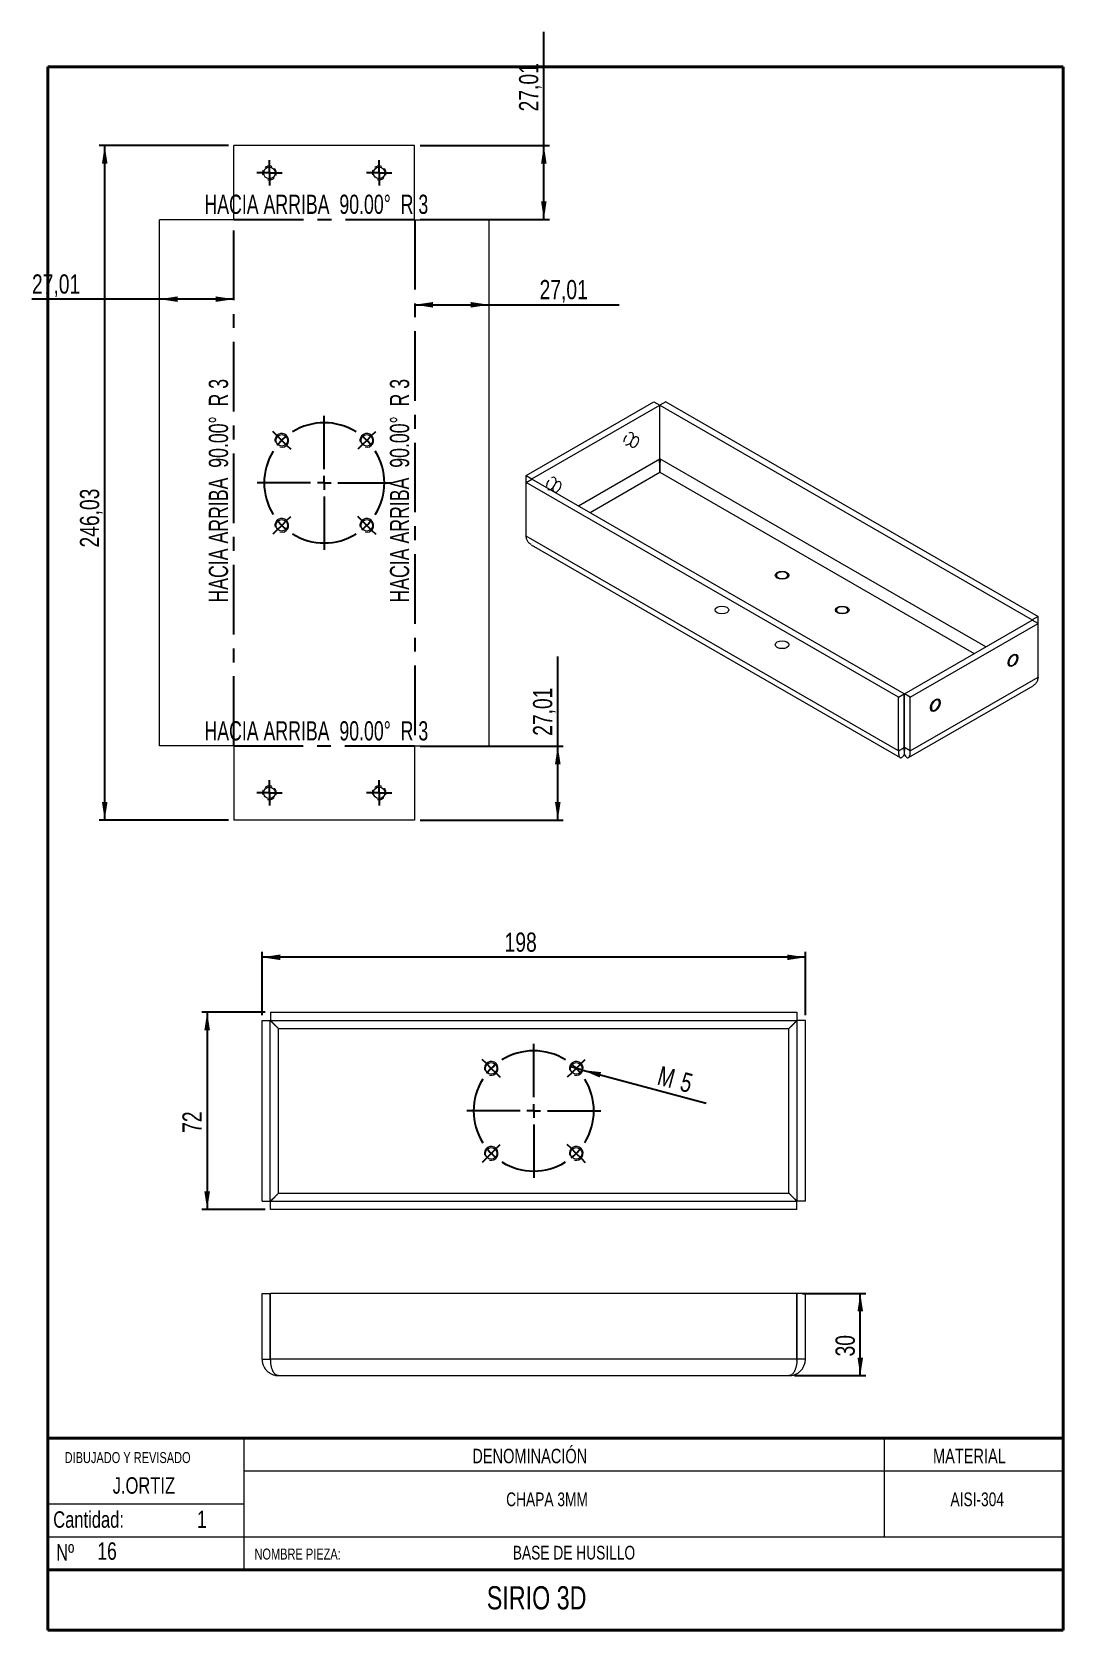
# Model space of a CAD drawing. Header units: millimetres. Extents: x 14 to 202, y 8 to 299.
import ezdxf

# ---------------------------------------------------------------- set-up
doc = ezdxf.new("R2010")
doc.units = ezdxf.units.MM
doc.linetypes.add('CENTERX2', pattern=[20.32, 12.7, -2.54, 2.54, -2.54])
doc.linetypes.add('HIDDEN', pattern=[1.905, 1.27, -0.635])
doc.layers.add('FORMAT', color=7, linetype='Continuous')
doc.styles.add('SLDTEXTSTYLE0', font='TXT', dxfattribs={"width": 0.75})
doc.styles.add('SLDTEXTSTYLE1', font='TXT', dxfattribs={"width": 0.69})
doc.dimstyles.new('SLDDIMSTYLE0', dxfattribs={"dimtxt": 3.5, "dimasz": 3.302, "dimexe": 0, "dimexo": 0.0625, "dimgap": 0.875, "dimtad": 1, "dimlfac": 2, "dimrnd": 1e-09, "dimzin": 12, "dimdsep": 46, "dimtxsty": 'SLDTEXTSTYLE0', "dimsah": 1, "dimcen": 0.09, "dimadec": 0, "dimazin": 3, "dimtfac": 1, "dimtofl": 0, "dimtmove": 0, "dimatfit": 3, "dimfxl": 0, "dimfrac": 2, "dimtolj": 1, "dimtzin": 12, "dimarcsym": 0})
doc.dimstyles.new('SLDDIMSTYLE1', dxfattribs={"dimtxt": 3.5, "dimasz": 3.302, "dimexe": 0, "dimexo": 0.0625, "dimgap": 0.875, "dimtad": 1, "dimlfac": 2, "dimrnd": 1e-09, "dimzin": 12, "dimdsep": 46, "dimtxsty": 'SLDTEXTSTYLE0', "dimblk1": 'NONE', "dimsah": 1, "dimcen": 0, "dimadec": 0, "dimazin": 3, "dimtfac": 1, "dimtmove": 0, "dimatfit": 3, "dimldrblk": 'NONE', "dimfxl": 0, "dimfrac": 2, "dimtolj": 1, "dimtzin": 12, "dimarcsym": 0})

# ---------------------------------------------------------------- blocks, each defined once
blk = doc.blocks.new('_D')
at = {"layer": 'FORMAT'}
for p, q in [((107.4, 278.67), (107.4, 299.37)), ((84.85, 278.67), (108.4, 278.67)), ((107.4, 265.17), (107.4, 278.67)), ((84.85, 265.17), (108.4, 265.17))]:
    blk.add_line(p, q, dxfattribs=at)
for points in [[(107.4, 278.67), (106.89, 275.37), (107.9, 275.37)], [(107.4, 265.17), (107.9, 268.47), (106.89, 268.47)]]:
    blk.add_solid(points, dxfattribs=at)
at = {"layer": 'FORMAT', "insert": (102.88, 284.89, -7.45), "char_height": 3.5, "attachment_point": 1, "rotation": 90, "style": 'SLDTEXTSTYLE0'}
blk.add_mtext('27,01', dxfattribs=at)
blk = doc.blocks.new('_D_1')
at = {"layer": 'FORMAT'}
for p, q in [((83.89, 249.63), (97.4, 249.63)), ((97.4, 249.63), (121.1, 249.63))]:
    blk.add_line(p, q, dxfattribs=at)
for points in [[(83.89, 249.63), (87.19, 249.12), (87.19, 250.13)], [(97.4, 249.63), (94.09, 250.13), (94.09, 249.12)]]:
    blk.add_solid(points, dxfattribs=at)
at = {"layer": 'FORMAT', "insert": (106.62, 254.14, -7.45), "char_height": 3.5, "attachment_point": 1, "style": 'SLDTEXTSTYLE0'}
blk.add_mtext('27,01', dxfattribs=at)
blk = doc.blocks.new('_D_2')
at = {"layer": 'FORMAT'}
for p, q in [((37.38, 250.65), (14.13, 250.65)), ((50.89, 250.65), (37.38, 250.65))]:
    blk.add_line(p, q, dxfattribs=at)
for points in [[(37.38, 250.65), (40.69, 250.15), (40.69, 251.16)], [(50.89, 250.65), (47.58, 251.16), (47.58, 250.15)]]:
    blk.add_solid(points, dxfattribs=at)
at = {"layer": 'FORMAT', "insert": (14.13, 255.17, -7.45), "char_height": 3.5, "attachment_point": 1, "style": 'SLDTEXTSTYLE0'}
blk.add_mtext('27,01', dxfattribs=at)
blk = doc.blocks.new('_D_3')
at = {"layer": 'FORMAT'}
for p, q in [((109.94, 169.16), (109.94, 185.53)), ((84.85, 169.16), (110.94, 169.16)), ((109.94, 155.66), (109.94, 169.16)), ((84.85, 155.66), (110.94, 155.66))]:
    blk.add_line(p, q, dxfattribs=at)
for points in [[(109.94, 169.16), (109.43, 165.86), (110.45, 165.86)], [(109.94, 155.66), (110.45, 158.96), (109.43, 158.96)]]:
    blk.add_solid(points, dxfattribs=at)
at = {"layer": 'FORMAT', "insert": (105.43, 171.04, -7.45), "char_height": 3.5, "attachment_point": 1, "rotation": 90, "style": 'SLDTEXTSTYLE0'}
blk.add_mtext('27,01', dxfattribs=at)
blk = doc.blocks.new('_D_4')
at = {"layer": 'FORMAT'}
for p, q in [((49.92, 278.67), (26.38, 278.67)), ((27.38, 155.66), (27.38, 278.67)), ((49.92, 155.66), (26.38, 155.66))]:
    blk.add_line(p, q, dxfattribs=at)
for points in [[(27.38, 278.67), (26.88, 275.37), (27.89, 275.37)], [(27.38, 155.66), (27.89, 158.96), (26.88, 158.96)]]:
    blk.add_solid(points, dxfattribs=at)
at = {"layer": 'FORMAT', "insert": (22.87, 205.37, -7.45), "char_height": 3.5, "attachment_point": 1, "rotation": 90, "style": 'SLDTEXTSTYLE0'}
blk.add_mtext('246,03', dxfattribs=at)
blk = doc.blocks.new('SW_CENTERMARKSYMBOL_0')
at = {"layer": 'FORMAT', "color": 0}
for p, q in [((-7.75, 10.25), (-7.75, 19.96)), ((-16.38, 16.38), (-17.13, 17.13)), ((-15.5, 15.5), (-16.38, 16.38)), ((-15.5, 15.5), (-14.62, 14.62)), ((-14.62, 14.62), (-13.87, 13.87)), ((-0.88, 14.62), (-1.63, 13.87)), ((0, 15.5), (-0.88, 14.62)), ((0, 15.5), (0.88, 16.38)), ((0.88, 16.38), (1.63, 17.13)), ((-7.75, 7.75), (-7.75, 9)), ((-10.25, 7.75), (-19.96, 7.75)), ((-7.75, 7.75), (-9, 7.75)), ((-7.75, 7.75), (-7.75, 6.5)), ((-7.75, 7.75), (-6.5, 7.75)), ((-5.25, 7.75), (4.46, 7.75)), ((-7.75, 5.25), (-7.75, -4.46)), ((-15.5, 0), (-16.38, -0.88)), ((-15.5, 0), (-14.62, 0.88)), ((-14.62, 0.88), (-13.87, 1.63)), ((-0.88, 0.88), (-1.63, 1.63)), ((0, 0), (-0.88, 0.88)), ((0, 0), (0.88, -0.88)), ((-16.38, -0.88), (-17.13, -1.63)), ((0.88, -0.88), (1.63, -1.63))]:
    blk.add_line(p, q, dxfattribs=at)
for start, end in [(58.0691, 121.9309), (135, 141.5346), (128.4654, 135), (45, 51.5346), (38.4654, 45), (148.0691, 211.9309), (328.0691, 31.9309), (218.4654, 225), (308.4654, 315), (315, 321.5346), (225, 231.5346), (238.0691, 301.9309)]:
    blk.add_arc((-7.75, 7.75), 10.96, start, end, dxfattribs=at)
blk = doc.blocks.new('SW_CENTERMARKSYMBOL_1')
at = {"layer": 'FORMAT', "color": 0}
for p, q in [((-1.25, 0), (-2.3, 0)), ((0, 0), (-1.25, 0)), ((0, 1.25), (0, 2.3)), ((0, 0), (0, 1.25)), ((0, 0), (0, -1.25)), ((0, 0), (1.25, 0)), ((1.25, 0), (2.3, 0)), ((0, -1.25), (0, -2.3))]:
    blk.add_line(p, q, dxfattribs=at)
blk = doc.blocks.new('SW_CENTERMARKSYMBOL_2')
at = {"layer": 'FORMAT', "color": 0}
for p, q in [((-1.25, 0), (-2.3, 0)), ((0, 0), (-1.25, 0)), ((0, 1.25), (0, 2.3)), ((0, 0), (0, 1.25)), ((0, 0), (0, -1.25)), ((0, 0), (1.25, 0)), ((1.25, 0), (2.3, 0)), ((0, -1.25), (0, -2.3))]:
    blk.add_line(p, q, dxfattribs=at)
blk = doc.blocks.new('SW_CENTERMARKSYMBOL_3')
at = {"layer": 'FORMAT', "color": 0}
for p, q in [((-1.25, 0), (-2.3, 0)), ((0, 0), (-1.25, 0)), ((0, 1.25), (0, 2.3)), ((0, 0), (0, 1.25)), ((0, 0), (0, -1.25)), ((0, 0), (1.25, 0)), ((1.25, 0), (2.3, 0)), ((0, -1.25), (0, -2.3))]:
    blk.add_line(p, q, dxfattribs=at)
blk = doc.blocks.new('SW_CENTERMARKSYMBOL_4')
at = {"layer": 'FORMAT', "color": 0}
for p, q in [((-1.25, 0), (-2.3, 0)), ((0, 0), (-1.25, 0)), ((0, 1.25), (0, 2.3)), ((0, 0), (0, 1.25)), ((0, 0), (0, -1.25)), ((0, 0), (1.25, 0)), ((1.25, 0), (2.3, 0)), ((0, -1.25), (0, -2.3))]:
    blk.add_line(p, q, dxfattribs=at)
blk = doc.blocks.new('_D_5')
at = {"layer": 'FORMAT'}
for p, q in [((154.52, 69.38), (166.06, 69.38)), ((165.06, 54.38), (165.06, 69.38)), ((153.05, 54.38), (166.06, 54.38))]:
    blk.add_line(p, q, dxfattribs=at)
for points in [[(165.06, 69.38), (164.55, 66.08), (165.57, 66.08)], [(165.06, 54.38), (165.57, 57.69), (164.55, 57.69)]]:
    blk.add_solid(points, dxfattribs=at)
at = {"layer": 'FORMAT', "insert": (160.55, 57.88, 0.05), "char_height": 3.5, "attachment_point": 1, "rotation": 90, "style": 'SLDTEXTSTYLE0'}
blk.add_mtext('30', dxfattribs=at)
blk = doc.blocks.new('_D_6')
at = {"layer": 'FORMAT'}
for p, q in [((56.05, 120.12), (56.05, 131.66)), ((155.05, 120.12), (155.05, 131.66)), ((155.05, 130.66), (56.05, 130.66))]:
    blk.add_line(p, q, dxfattribs=at)
for points in [[(56.05, 130.66), (59.36, 130.15), (59.36, 131.17)], [(155.05, 130.66), (151.75, 131.17), (151.75, 130.15)]]:
    blk.add_solid(points, dxfattribs=at)
at = {"layer": 'FORMAT', "insert": (100.25, 135.17, -7.45), "char_height": 3.5, "attachment_point": 1, "style": 'SLDTEXTSTYLE0'}
blk.add_mtext('198', dxfattribs=at)
blk = doc.blocks.new('_D_7')
at = {"layer": 'FORMAT'}
for p, q in [((56.59, 120.65), (45.05, 120.65)), ((46.05, 120.65), (46.05, 84.65)), ((56.59, 84.65), (45.05, 84.65))]:
    blk.add_line(p, q, dxfattribs=at)
for points in [[(46.05, 120.65), (45.54, 117.35), (46.56, 117.35)], [(46.05, 84.65), (46.56, 87.96), (45.54, 87.96)]]:
    blk.add_solid(points, dxfattribs=at)
at = {"layer": 'FORMAT', "insert": (41.54, 98.65, -7.45), "char_height": 3.5, "attachment_point": 1, "rotation": 90, "style": 'SLDTEXTSTYLE0'}
blk.add_mtext('72', dxfattribs=at)
blk = doc.blocks.new('_D_8')
at = {"layer": 'FORMAT'}
for q in [(112.1, 110.73), (136.99, 104.06)]:
    blk.add_line((114.51, 110.08), q, dxfattribs=at)
blk.add_solid([(114.51, 110.08), (117.57, 108.74), (117.83, 109.72)], dxfattribs=at)
at = {"layer": 'FORMAT', "char_height": 3.5, "attachment_point": 1, "rotation": 345, "style": 'SLDTEXTSTYLE0'}
for s, insert in [('M', (128.77, 110.9, -7.45)), ('5', (132.91, 109.79, -7.45))]:
    blk.add_mtext(s, dxfattribs=dict(at, insert=insert))
blk = doc.blocks.new('_NONE')
blk = doc.blocks.new('SW_CENTERMARKSYMBOL_5')
at = {"layer": 'FORMAT', "color": 0}
for p, q in [((7.75, 10.25), (7.75, 19.96)), ((-0.88, 16.38), (-1.63, 17.13)), ((0, 15.5), (-0.88, 16.38)), ((0, 15.5), (0.88, 14.62)), ((0.88, 14.62), (1.63, 13.87)), ((14.62, 14.62), (13.87, 13.87)), ((15.5, 15.5), (14.62, 14.62)), ((15.5, 15.5), (16.38, 16.38)), ((16.38, 16.38), (17.13, 17.13)), ((7.75, 7.75), (7.75, 9)), ((5.25, 7.75), (-4.46, 7.75)), ((7.75, 7.75), (6.5, 7.75)), ((7.75, 7.75), (7.75, 6.5)), ((7.75, 7.75), (9, 7.75)), ((10.25, 7.75), (19.96, 7.75)), ((7.75, 5.25), (7.75, -4.46)), ((0, 0), (-0.88, -0.88)), ((0, 0), (0.88, 0.88)), ((0.88, 0.88), (1.63, 1.63)), ((14.62, 0.88), (13.87, 1.63)), ((15.5, 0), (14.62, 0.88)), ((15.5, 0), (16.38, -0.88)), ((-0.88, -0.88), (-1.63, -1.63)), ((16.38, -0.88), (17.13, -1.63))]:
    blk.add_line(p, q, dxfattribs=at)
for start, end in [(58.0691, 121.9309), (135, 141.5346), (128.4654, 135), (45, 51.5346), (38.4654, 45), (148.0691, 211.9309), (328.0691, 31.9309), (218.4654, 225), (308.4654, 315), (315, 321.5346), (225, 231.5346), (238.0691, 301.9309)]:
    blk.add_arc((7.75, 7.75), 10.96, start, end, dxfattribs=at)

msp = doc.modelspace()

# ---------------------------------------------------------------- linework, layer by layer
at = {"color": 7, "linetype": 'Continuous', "lineweight": 40}
for p, q in [((17, 8), (17, 293)), ((17, 293), (202, 293)), ((202, 64), (202, 293)), ((202, 8), (202, 64)), ((17, 43), (202, 43)), ((17, 19), (202, 19)), ((17, 8), (202, 8))]:
    msp.add_line(p, q, dxfattribs=at)
at = {"color": 7, "linetype": 'Continuous', "lineweight": 15}
for p, q in [((83.8542, 278.6686), (50.9249, 278.6686)), ((50.9249, 265.1268), (50.9249, 278.6686)), ((83.8542, 265.1268), (83.8542, 278.6686)), ((37.3831, 169.1975), (37.3831, 265.1268)), ((50.9249, 265.1268), (37.3831, 265.1268)), ((83.8542, 265.1268), (97.3961, 265.1268)), ((97.3961, 265.1268), (97.3961, 169.1975)), ((104.1673, 218.4884), (127.4518, 231.9303)), ((105.2279, 217.8761), (128.5124, 231.318)), ((127.4518, 231.9303), (128.5124, 231.318)), ((128.5124, 221.5195), (128.5124, 231.318)), ((129.6231, 231.9303), (128.5624, 231.318)), ((128.5624, 221.5195), (128.5624, 231.318)), ((128.5624, 231.318), (196.3947, 192.1593)), ((129.6231, 231.9303), (197.4554, 192.7716)), ((113.6896, 212.9625), (128.5124, 221.5195)), ((187.933, 187.2456), (128.5624, 221.5195)), ((115.8111, 211.7377), (128.5374, 219.0845)), ((128.5374, 219.0845), (185.8115, 186.0209)), ((128.5384, 219.3861), (128.5395, 219.3514)), ((104.1673, 217.235), (104.1673, 218.4884)), ((104.1673, 218.4884), (105.2279, 217.8761)), ((104.1673, 217.235), (105.2279, 217.8473)), ((104.1673, 207.4365), (104.1673, 217.235)), ((171.9995, 178.0762), (104.1673, 217.235)), ((105.2279, 217.8473), (105.2279, 217.8761)), ((173.0602, 178.6885), (105.2279, 217.8473)), ((171.9995, 168.2778), (104.1673, 207.4365)), ((105.0886, 205.8898), (172.3271, 167.0739)), ((197.4554, 192.7716), (196.3947, 192.1593)), ((197.4554, 191.5181), (197.4554, 192.7716)), ((173.1102, 178.6885), (196.3947, 192.1304)), ((174.1708, 178.0762), (197.4554, 191.5181)), ((196.3947, 192.1304), (196.3947, 192.1593)), ((197.4554, 191.5181), (196.3947, 192.1304)), ((197.4554, 181.7196), (197.4554, 191.5181)), ((174.1708, 168.2778), (197.4554, 181.7196)), ((171.9995, 178.0762), (173.0602, 178.6885)), ((171.9995, 168.2778), (171.9995, 178.0762)), ((173.0602, 168.8901), (173.0602, 178.6885)), ((174.1708, 178.0762), (173.1102, 178.6885)), ((173.1102, 168.8901), (173.1102, 178.6885)), ((173.8448, 167.0748), (196.5384, 180.1755)), ((174.1708, 168.2778), (174.1708, 178.0762)), ((50.9249, 169.1975), (37.3831, 169.1975)), ((50.9249, 169.1975), (50.9249, 155.6556)), ((83.8542, 169.1975), (97.3961, 169.1975)), ((83.8542, 169.1975), (83.8542, 155.6556)), ((171.9995, 168.2778), (173.0602, 168.8901)), ((173.0602, 168.8899), (173.0852, 168.8754)), ((173.0852, 168.8754), (173.1102, 168.8899)), ((173.0852, 167.6506), (173.0852, 168.8754)), ((174.1708, 168.2778), (173.1102, 168.8901)), ((83.8542, 155.6556), (50.9249, 155.6556)), ((57.5891, 120.6543), (57.5891, 119.1543)), ((57.5891, 120.6543), (153.5183, 120.6543)), ((153.5183, 120.6543), (153.5183, 119.1543)), ((56.0537, 119.1189), (57.5537, 119.1189)), ((56.0537, 86.1896), (56.0537, 119.1189)), ((57.5537, 86.1896), (57.5537, 119.1189)), ((57.5891, 119.1543), (153.5183, 119.1543)), ((59.0537, 117.6543), (152.0537, 117.6543)), ((59.0537, 87.6543), (59.0537, 117.6543)), ((152.0537, 87.6543), (152.0537, 117.6543)), ((153.5537, 86.1896), (153.5537, 119.1189)), ((155.0537, 119.1189), (153.5537, 119.1189)), ((155.0537, 86.1896), (155.0537, 119.1189)), ((59.0537, 87.6543), (152.0537, 87.6543)), ((56.0537, 86.1896), (57.5537, 86.1896)), ((57.5891, 84.6543), (57.5891, 86.1543)), ((153.5183, 86.1543), (57.5891, 86.1543)), ((153.5183, 84.6543), (57.5891, 84.6543)), ((153.5183, 84.6543), (153.5183, 86.1543)), ((155.0537, 86.1896), (153.5537, 86.1896)), ((56.0537, 69.3835), (57.5537, 69.3835)), ((56.0537, 57.3835), (56.0537, 69.3835)), ((57.5537, 57.3835), (57.5537, 69.3835)), ((57.5891, 57.3835), (57.5891, 69.3835)), ((153.5183, 69.3835), (57.5891, 69.3835)), ((153.5183, 57.3835), (153.5183, 69.3835)), ((155.0537, 69.3835), (153.5537, 69.3835)), ((153.5537, 57.3835), (153.5537, 69.3835)), ((155.0537, 57.3835), (155.0537, 69.3835)), ((56.0537, 57.3835), (57.5537, 57.3835)), ((153.5183, 57.3835), (57.5891, 57.3835)), ((155.0537, 57.3835), (153.5537, 57.3835)), ((59.0537, 54.3835), (152.0537, 54.3835)), ((52.8042, 19), (52.7904, 43)), ((169.4643, 25), (169.4643, 43)), ((52.7939, 37), (202, 37)), ((17, 31), (52.7973, 31)), ((17, 25), (202, 25))]:
    msp.add_line(p, q, dxfattribs=at)
at = {"color": 7, "linetype": 'CENTERX2'}
for p, q in [((50.9249, 265.1654), (83.8542, 265.1654)), ((50.8863, 169.1975), (50.8863, 265.1268)), ((83.8928, 265.1268), (83.8928, 169.1975)), ((83.8542, 169.1589), (50.9249, 169.1589))]:
    msp.add_line(p, q, dxfattribs=at)
at = {"color": 7, "linetype": 'HIDDEN', "lineweight": 0, "flags": 128}
for points in [[(123.7645, 225.719), (123.6972, 226.0707), (123.5056, 226.2912), (123.2188, 226.347), (122.8806, 226.2294), (122.5423, 225.9564), (122.2556, 225.5696), (122.064, 225.1279), (121.9967, 224.6985), (122.064, 224.3467), (122.2556, 224.1262), (122.5423, 224.0705), (122.8806, 224.188), (123.2188, 224.461), (123.5056, 224.8478), (123.6972, 225.2895), (123.7645, 225.719)], [(109.6223, 217.5549), (109.5551, 217.9066), (109.3635, 218.1272), (109.0767, 218.1829), (108.7385, 218.0653), (108.4002, 217.7923), (108.1135, 217.4056), (107.9219, 216.9638), (107.8546, 216.5344), (107.9219, 216.1826), (108.1135, 215.9621), (108.4002, 215.9064), (108.7385, 216.024), (109.0767, 216.2969), (109.3635, 216.6837), (109.5551, 217.1255), (109.6223, 217.5549)]]:
    msp.add_lwpolyline(points, dxfattribs=at)
at = {"color": 7, "linetype": 'Continuous', "lineweight": 15, "flags": 128}
for points in [[(124.6837, 225.025), (124.6562, 225.2404), (124.5756, 225.4081), (124.448, 225.5156), (124.2828, 225.5548), (124.0923, 225.523), (123.8906, 225.4225), (123.6926, 225.2607), (123.5131, 225.0497), (123.3653, 224.805), (123.2603, 224.5449), (123.2057, 224.2885), (123.2057, 224.055), (123.2603, 223.8617), (123.3653, 223.7229), (123.5131, 223.6488), (123.6926, 223.645), (123.8906, 223.7118), (124.0923, 223.8442), (124.2828, 224.0324), (124.448, 224.2624), (124.5756, 224.5172), (124.6562, 224.7778), (124.6837, 225.025)], [(110.5416, 216.8609), (110.514, 217.0764), (110.4335, 217.244), (110.3059, 217.3515), (110.1407, 217.3908), (109.9502, 217.359), (109.7485, 217.2584), (109.5505, 217.0967), (109.371, 216.8856), (109.2232, 216.6409), (109.1181, 216.3808), (109.0636, 216.1245), (109.0636, 215.891), (109.1181, 215.6976), (109.2232, 215.5588), (109.371, 215.4847), (109.5505, 215.4809), (109.7485, 215.5477), (109.9502, 215.6801), (110.1407, 215.8683), (110.3059, 216.0983), (110.4335, 216.3531), (110.514, 216.6137), (110.5416, 216.8609)], [(150.0689, 199.8785), (150.2967, 199.7788), (150.5627, 199.7182), (150.8472, 199.7013), (151.129, 199.7294), (151.3872, 199.8003), (151.6027, 199.9088), (151.7595, 200.0468), (151.846, 200.2041), (151.8558, 200.3691), (151.7881, 200.5295), (151.648, 200.6734), (151.4458, 200.7901), (151.1965, 200.871), (150.9187, 200.9101), (150.6329, 200.9045), (150.3604, 200.8545), (150.1212, 200.764), (149.9333, 200.6396), (149.8105, 200.4905), (149.7619, 200.3278), (149.7912, 200.1636), (149.8961, 200.0101), (150.0689, 199.8785)], [(161.029, 193.5514), (161.2569, 193.4516), (161.5229, 193.3911), (161.8073, 193.3742), (162.0891, 193.4022), (162.3473, 193.4731), (162.5629, 193.5816), (162.7197, 193.7196), (162.8062, 193.877), (162.816, 194.042), (162.7483, 194.2023), (162.6081, 194.3462), (162.4059, 194.463), (162.1567, 194.5439), (161.8788, 194.583), (161.5931, 194.5773), (161.3205, 194.5274), (161.0814, 194.4368), (160.8935, 194.3124), (160.7707, 194.1633), (160.7221, 194.0007), (160.7513, 193.8365), (160.8562, 193.6829), (161.029, 193.5514)], [(193.6266, 185.2251), (193.5991, 185.4405), (193.5185, 185.6082), (193.3909, 185.7157), (193.2257, 185.7549), (193.0352, 185.7232), (192.8335, 185.6226), (192.6355, 185.4608), (192.456, 185.2498), (192.3082, 185.0051), (192.2032, 184.745), (192.1486, 184.4886), (192.1486, 184.2551), (192.2032, 184.0618), (192.3082, 183.923), (192.456, 183.8489), (192.6355, 183.8451), (192.8335, 183.9119), (193.0352, 184.0443), (193.2257, 184.2325), (193.3909, 184.4625), (193.5185, 184.7173), (193.5991, 184.9779), (193.6266, 185.2251)], [(179.4845, 177.061), (179.457, 177.2765), (179.3764, 177.4441), (179.2488, 177.5516), (179.0836, 177.5909), (178.8931, 177.5591), (178.6914, 177.4586), (178.4934, 177.2968), (178.3139, 177.0857), (178.1661, 176.841), (178.061, 176.5809), (178.0065, 176.3246), (178.0065, 176.0911), (178.061, 175.8977), (178.1661, 175.7589), (178.3139, 175.6848), (178.4934, 175.681), (178.6914, 175.7478), (178.8931, 175.8802), (179.0836, 176.0684), (179.2488, 176.2984), (179.3764, 176.5532), (179.457, 176.8138), (179.4845, 177.061)]]:
    msp.add_lwpolyline(points, dxfattribs=at)
at = {"color": 7, "linetype": 'Continuous', "lineweight": 0, "flags": 128}
for points in [[(149.9274, 199.7969), (149.6565, 200.031), (149.5613, 200.3071), (149.6565, 200.5833), (149.9274, 200.8174), (150.333, 200.9738), (150.8113, 201.0287), (151.2897, 200.9738), (151.6952, 200.8174), (151.9662, 200.5833), (152.0613, 200.3071), (151.9662, 200.031), (151.6952, 199.7969), (151.2897, 199.6405), (150.8113, 199.5855), (150.333, 199.6405), (149.9274, 199.7969)], [(140.735, 193.4697), (140.3295, 193.3133), (139.8512, 193.2584), (139.3728, 193.3133), (138.9673, 193.4697), (138.6963, 193.7038), (138.6012, 193.98), (138.6963, 194.2561), (138.9673, 194.4902), (139.3728, 194.6467), (139.8512, 194.7016), (140.3295, 194.6467), (140.735, 194.4902), (141.006, 194.2561), (141.1012, 193.98), (141.006, 193.7038), (140.735, 193.4697)], [(160.8876, 194.4902), (161.2931, 194.6467), (161.7715, 194.7016), (162.2498, 194.6467), (162.6554, 194.4902), (162.9263, 194.2561), (163.0215, 193.98), (162.9263, 193.7038), (162.6554, 193.4697), (162.2498, 193.3133), (161.7715, 193.2584), (161.2931, 193.3133), (160.8876, 193.4697), (160.6166, 193.7038), (160.5215, 193.98), (160.6166, 194.2561), (160.8876, 194.4902)], [(151.6952, 188.1631), (151.9662, 187.929), (152.0613, 187.6528), (151.9662, 187.3767), (151.6952, 187.1426), (151.2897, 186.9861), (150.8113, 186.9312), (150.333, 186.9861), (149.9274, 187.1426), (149.6565, 187.3767), (149.5613, 187.6528), (149.6565, 187.929), (149.9274, 188.1631), (150.333, 188.3195), (150.8113, 188.3744), (151.2897, 188.3195), (151.6952, 188.1631)], [(193.768, 185.3068), (193.7008, 184.8773), (193.5092, 184.4356), (193.2224, 184.0488), (192.8842, 183.7758), (192.5459, 183.6583), (192.2592, 183.714), (192.0676, 183.9345), (192.0003, 184.2863), (192.0676, 184.7157), (192.2592, 185.1574), (192.5459, 185.5442), (192.8842, 185.8172), (193.2224, 185.9348), (193.5092, 185.879), (193.7008, 185.6585), (193.768, 185.3068)], [(179.6259, 177.1427), (179.5586, 176.7133), (179.367, 176.2715), (179.0803, 175.8847), (178.742, 175.6118), (178.4038, 175.4942), (178.117, 175.5499), (177.9254, 175.7704), (177.8581, 176.1222), (177.9254, 176.5516), (178.117, 176.9934), (178.4038, 177.3801), (178.742, 177.6531), (179.0803, 177.7707), (179.367, 177.715), (179.5586, 177.4944), (179.6259, 177.1427)]]:
    msp.add_lwpolyline(points, dxfattribs=at)
at = {"color": 7, "linetype": 'Continuous', "lineweight": 15}
for centre in [(57.3896, 273.6686), (77.3896, 273.6686), (59.6396, 224.9121), (75.1396, 224.9121), (59.6396, 209.4121), (75.1396, 209.4121), (57.3896, 160.6556), (77.3896, 160.6556), (97.8037, 110.4043), (113.3037, 110.4043), (97.8037, 94.9043), (113.3037, 94.9043)]:
    msp.add_circle(centre, 1.05, dxfattribs=at)
at = {"color": 7, "linetype": 'HIDDEN', "lineweight": 0}
for centre in [(57.3896, 273.6686), (77.3896, 273.6686), (57.3896, 160.6556), (77.3896, 160.6556)]:
    msp.add_arc(centre, 1.25, 255, 195, dxfattribs=at)
at = {"color": 7, "linetype": 'Continuous', "lineweight": 0}
for centre in [(59.6396, 224.9121), (75.1396, 224.9121), (59.6396, 209.4121), (75.1396, 209.4121), (97.8037, 110.4043), (113.3037, 110.4043), (97.8037, 94.9043), (113.3037, 94.9043)]:
    msp.add_arc(centre, 1.25, 255, 195, dxfattribs=at)
at = {"color": 7, "linetype": 'Continuous', "lineweight": 15}
for points, knots in [([(128.5374, 219.0845), (128.5371, 219.1085), (128.5365, 219.1557), (128.5353, 219.23), (128.534, 219.3046), (128.5328, 219.3794), (128.5319, 219.4538), (128.5311, 219.5274), (128.5306, 219.5999), (128.5303, 219.6709), (128.5303, 219.7399), (128.5305, 219.8069), (128.5308, 219.8714), (128.5312, 219.9332), (128.5316, 219.9921), (128.532, 220.048), (128.5321, 220.1006), (128.532, 220.1775), (128.5296, 220.2829), (128.5228, 220.4214), (128.5139, 220.5666), (128.5043, 220.7179), (128.4958, 220.8745), (128.4902, 221.0352), (128.4896, 221.1982), (128.4953, 221.3623), (128.5067, 221.4665), (128.5124, 221.5195)], [0, 0, 0, 0, 0.04328152, 0.08494439, 0.12498919, 0.16341657, 0.20022728, 0.23542216, 0.2690022, 0.30096852, 0.33132243, 0.36006546, 0.38719942, 0.41272647, 0.4366492, 0.45897076, 0.47969505, 0.49882694, 0.54859631, 0.59941163, 0.65148096, 0.70499767, 0.76013984, 0.81707027, 0.87593682, 0.93687323, 1, 1, 1, 1]), ([(128.5624, 221.5195), (128.567, 221.4191), (128.5685, 221.3119), (128.5677, 221.1414), (128.5669, 221.0826), (128.5646, 220.9653), (128.5631, 220.9064), (128.558, 220.7289), (128.5539, 220.6089), (128.5469, 220.3773), (128.5439, 220.2635), (128.5414, 220.0462), (128.5421, 219.9432), (128.5425, 219.7454), (128.5424, 219.6503), (128.5402, 219.3799), (128.5378, 219.2219), (128.5374, 219.0845)], [0, 0, 0, 0, 0.125, 0.125, 0.1875, 0.1875, 0.25, 0.25, 0.375, 0.375, 0.5, 0.5, 0.625, 0.625, 0.75, 0.75, 1, 1, 1, 1]), ([(105.0947, 205.9003), (105.0268, 205.9369), (104.8085, 206.0543), (104.5265, 206.3525), (104.2551, 206.8184), (104.1975, 207.2239), (104.1673, 207.4365)], [0, 0, 0, 0, 0.119407, 0.38369412, 0.67687023, 1, 1, 1, 1]), ([(197.4554, 181.7196), (197.4253, 181.509), (197.368, 181.1067), (197.1037, 180.6376), (196.8263, 180.3658), (196.6285, 180.2279), (196.5601, 180.1893), (196.5377, 180.1767)], [0, 0, 0, 0, 0.32084867, 0.61296864, 0.87743606, 0.95981037, 1, 1, 1, 1]), ([(171.9995, 168.2778), (171.991, 167.915), (172.0297, 167.6164), (172.1379, 167.3006), (172.1821, 167.2172), (172.2569, 167.1269), (172.2833, 167.1026), (172.3243, 167.0749), (172.3383, 167.0672), (172.3595, 167.0578), (172.3666, 167.0551), (172.3774, 167.0515), (172.381, 167.0504), (172.3864, 167.0488), (172.3882, 167.0484), (172.3909, 167.0477), (172.3919, 167.0474), (172.3937, 167.047), (172.395, 167.0467), (172.4603, 167.0318), (172.5441, 167.0421), (172.7728, 167.2077), (172.919, 167.3638), (173.0852, 167.6506)], [0, 0, 0, 0, 0.25, 0.25, 0.375, 0.375, 0.4375, 0.4375, 0.46875, 0.46875, 0.484375, 0.484375, 0.4921875, 0.4921875, 0.49609375, 0.49609375, 0.49804688, 0.49804688, 0.5, 0.5, 0.75, 0.75, 1, 1, 1, 1]), ([(173.0602, 168.8901), (173.0593, 168.8693), (173.0574, 168.8279), (173.0557, 168.7699), (173.0547, 168.7151), (173.0545, 168.6641), (173.0549, 168.6168), (173.0559, 168.5734), (173.0573, 168.5341), (173.0593, 168.4988), (173.0615, 168.4677), (173.064, 168.4408), (173.0667, 168.4183), (173.0694, 168.4002), (173.0721, 168.3865), (173.0746, 168.3773), (173.0768, 168.3725), (173.0786, 168.3724), (173.0802, 168.3771), (173.0806, 168.3889), (173.0804, 168.4107), (173.0801, 168.4444), (173.0802, 168.4922), (173.081, 168.5565), (173.0825, 168.6404), (173.0844, 168.7453), (173.0849, 168.831), (173.0852, 168.8754)], [0, 0, 0, 0, 0.027929812, 0.055845066, 0.083785835, 0.111792081, 0.139903488, 0.168159297, 0.19659815, 0.225257951, 0.254175733, 0.283387548, 0.312928374, 0.342832031, 0.373131126, 0.403857006, 0.435039734, 0.466708067, 0.498889465, 0.5403286, 0.587776565, 0.641267478, 0.700824941, 0.766465882, 0.838202787, 0.916045081, 1, 1, 1, 1]), ([(173.0852, 168.8754), (173.0855, 168.7379), (173.0879, 168.6258), (173.0901, 168.498), (173.0903, 168.4619), (173.09, 168.4065), (173.0892, 168.3868), (173.0916, 168.369), (173.0946, 168.3712), (173.1016, 168.4013), (173.1057, 168.4291), (173.1125, 168.5147), (173.1151, 168.5706), (173.1162, 168.7101), (173.1147, 168.7947), (173.1102, 168.8901)], [0, 0, 0, 0, 0.25, 0.25, 0.375, 0.375, 0.5, 0.5, 0.625, 0.625, 0.75, 0.75, 0.875, 0.875, 1, 1, 1, 1]), ([(173.0852, 167.6506), (173.218, 167.4214), (173.3504, 167.2547), (173.54, 167.1005), (173.5994, 167.0668), (173.7124, 167.0354), (173.7664, 167.0377), (173.8727, 167.0856), (173.9222, 167.13), (173.9886, 167.2263), (174.0095, 167.2635), (174.0482, 167.348), (174.0662, 167.3958), (174.1142, 167.5528), (174.1382, 167.6747), (174.1686, 167.9519), (174.1748, 168.1085), (174.1708, 168.2778)], [0, 0, 0, 0, 0.25, 0.25, 0.375, 0.375, 0.5, 0.5, 0.625, 0.625, 0.6875, 0.6875, 0.75, 0.75, 0.875, 0.875, 1, 1, 1, 1]), ([(173.0875, 168.3809), (173.0917, 168.3746), (173.0981, 168.3648), (173.1036, 168.3682), (173.1055, 168.3693)], [0, 0, 0, 0, 0.64909229, 1, 1, 1, 1]), ([(59.0537, 117.6543), (59.0245, 117.683), (58.9673, 117.7394), (58.883, 117.8219), (58.8022, 117.9009), (58.7251, 117.9764), (58.6517, 118.0484), (58.5821, 118.1169), (58.5165, 118.1818), (58.4547, 118.2432), (58.3969, 118.301), (58.3428, 118.3554), (58.2924, 118.4062), (58.2457, 118.4535), (58.2025, 118.4973), (58.1627, 118.5375), (58.1262, 118.5743), (58.0742, 118.6262), (58.0053, 118.6915), (57.9205, 118.7668), (57.8387, 118.8359), (57.7623, 118.8988), (57.6936, 118.9555), (57.6351, 119.006), (57.5901, 119.0503), (57.5596, 119.0888), (57.5557, 119.1088), (57.5537, 119.1189)], [0, 0, 0, 0, 0.04328152, 0.08494439, 0.12498919, 0.16341657, 0.20022728, 0.23542216, 0.2690022, 0.30096852, 0.33132243, 0.36006546, 0.38719942, 0.41272647, 0.4366492, 0.45897076, 0.47969505, 0.49882694, 0.54859631, 0.59941163, 0.65148096, 0.70499767, 0.76013984, 0.81707027, 0.87593682, 0.93687323, 1, 1, 1, 1]), ([(57.5891, 119.1543), (57.5954, 119.1543), (57.6117, 119.1402), (57.6509, 119.0998), (57.6666, 119.0829), (57.7022, 119.0441), (57.7221, 119.0221), (57.7883, 118.9487), (57.8415, 118.8898), (57.9598, 118.7615), (58.0261, 118.691), (58.1682, 118.5454), (58.2438, 118.4708), (58.3989, 118.3163), (58.4789, 118.2361), (58.7216, 117.9902), (58.8856, 117.8228), (59.0537, 117.6543)], [0, 0, 0, 0, 0.125, 0.125, 0.1875, 0.1875, 0.25, 0.25, 0.375, 0.375, 0.5, 0.5, 0.625, 0.625, 0.75, 0.75, 1, 1, 1, 1]), ([(152.0537, 117.6543), (152.2205, 117.8234), (152.3829, 117.9903), (152.6229, 118.2337), (152.7031, 118.3139), (152.8594, 118.4689), (152.9357, 118.5431), (153.0784, 118.6876), (153.1423, 118.76), (153.253, 118.8902), (153.301, 118.9495), (153.3836, 119.0484), (153.4176, 119.0871), (153.4756, 119.1401), (153.4993, 119.1543), (153.5183, 119.1543)], [0, 0, 0, 0, 0.25, 0.25, 0.375, 0.375, 0.5, 0.5, 0.625, 0.625, 0.75, 0.75, 0.875, 0.875, 1, 1, 1, 1]), ([(153.5537, 119.1189), (153.5532, 119.1144), (153.5524, 119.1053), (153.5453, 119.0897), (153.5343, 119.0728), (153.5194, 119.0545), (153.5008, 119.0348), (153.479, 119.0137), (153.4541, 118.9912), (153.4265, 118.9672), (153.3965, 118.9419), (153.3643, 118.9151), (153.3302, 118.887), (153.2944, 118.8574), (153.2572, 118.8264), (153.2189, 118.794), (153.1797, 118.7602), (153.1397, 118.7249), (153.0993, 118.6883), (153.0585, 118.6503), (153.0087, 118.6021), (152.9455, 118.5386), (152.8636, 118.4556), (152.7672, 118.3579), (152.6554, 118.2456), (152.5275, 118.1186), (152.3834, 117.977), (152.2234, 117.8209), (152.1118, 117.7113), (152.0537, 117.6543)], [0, 0, 0, 0, 0.02991513, 0.05934796, 0.08831054, 0.11681551, 0.14487612, 0.17250626, 0.19972051, 0.22653408, 0.25296292, 0.27902366, 0.30473364, 0.33011095, 0.35517436, 0.37994339, 0.40443825, 0.42867983, 0.45268969, 0.47649003, 0.50010361, 0.53911396, 0.58479198, 0.6371671, 0.69625854, 0.76207946, 0.83463915, 0.91394435, 1, 1, 1, 1]), ([(57.5537, 86.1896), (57.5537, 86.196), (57.5678, 86.2123), (57.6082, 86.2515), (57.6251, 86.2672), (57.6639, 86.3028), (57.6859, 86.3227), (57.7593, 86.3889), (57.8182, 86.4421), (57.9465, 86.5604), (58.0169, 86.6267), (58.1626, 86.7688), (58.2372, 86.8444), (58.3917, 86.9994), (58.4719, 87.0795), (58.7178, 87.3222), (58.8852, 87.4862), (59.0537, 87.6543)], [0, 0, 0, 0, 0.125, 0.125, 0.1875, 0.1875, 0.25, 0.25, 0.375, 0.375, 0.5, 0.5, 0.625, 0.625, 0.75, 0.75, 1, 1, 1, 1]), ([(59.0537, 87.6543), (59.025, 87.6251), (58.9686, 87.5679), (58.8861, 87.4836), (58.8071, 87.4028), (58.7316, 87.3257), (58.6596, 87.2523), (58.5911, 87.1828), (58.5262, 87.1171), (58.4648, 87.0554), (58.407, 86.9975), (58.3526, 86.9434), (58.3018, 86.893), (58.2545, 86.8463), (58.2107, 86.8031), (58.1705, 86.7633), (58.1337, 86.7268), (58.0818, 86.6748), (58.0165, 86.6059), (57.9412, 86.521), (57.8721, 86.4393), (57.8092, 86.3629), (57.7525, 86.2942), (57.7019, 86.2357), (57.6577, 86.1907), (57.6192, 86.1602), (57.5992, 86.1563), (57.5891, 86.1543)], [0, 0, 0, 0, 0.043280351, 0.084942207, 0.124986147, 0.163412825, 0.200222987, 0.235417481, 0.268997283, 0.300963521, 0.331317504, 0.360060766, 0.387195116, 0.412722711, 0.436646143, 0.458968569, 0.479693879, 0.498826942, 0.548596686, 0.599412295, 0.65148182, 0.704998629, 0.760140811, 0.817071142, 0.875937502, 0.936873618, 1, 1, 1, 1]), ([(152.0537, 87.6543), (152.2224, 87.486), (152.3893, 87.3226), (152.6333, 87.0817), (152.7139, 87.0012), (152.8697, 86.8451), (152.9445, 86.7692), (153.0897, 86.6274), (153.1606, 86.5608), (153.2889, 86.4424), (153.3469, 86.39), (153.446, 86.3006), (153.485, 86.2653), (153.5389, 86.2129), (153.5537, 86.196), (153.5537, 86.1896)], [0, 0, 0, 0, 0.25, 0.25, 0.375, 0.375, 0.5, 0.5, 0.625, 0.625, 0.75, 0.75, 0.875, 0.875, 1, 1, 1, 1]), ([(153.5183, 86.1543), (153.5166, 86.1547), (153.5133, 86.1555), (153.5044, 86.162), (153.4927, 86.1723), (153.478, 86.1866), (153.4602, 86.2049), (153.4395, 86.227), (153.4158, 86.2528), (153.3891, 86.2822), (153.3594, 86.3151), (153.3267, 86.3513), (153.2911, 86.3908), (153.2524, 86.4333), (153.2107, 86.4787), (153.1661, 86.5269), (153.1184, 86.5777), (153.0678, 86.631), (153.0093, 86.6916), (152.9389, 86.7627), (152.8528, 86.8484), (152.7532, 86.9477), (152.6398, 87.0611), (152.5129, 87.1893), (152.3722, 87.332), (152.2179, 87.4889), (152.1098, 87.5978), (152.0537, 87.6543)], [0, 0, 0, 0, 0.027929812, 0.055845066, 0.083785835, 0.111792081, 0.139903488, 0.168159297, 0.19659815, 0.225257951, 0.254175733, 0.283387548, 0.312928374, 0.342832031, 0.373131126, 0.403857006, 0.435039734, 0.466708067, 0.498889465, 0.5403286, 0.587776565, 0.641267478, 0.700824941, 0.766465882, 0.838202787, 0.916045081, 1, 1, 1, 1]), ([(56.0537, 57.3835), (56.0537, 57.1741), (56.0754, 56.9688), (56.1599, 56.5661), (56.2239, 56.3669), (56.3873, 55.9936), (56.4867, 55.8178), (56.7199, 55.4878), (56.8508, 55.3377), (57.0637, 55.1364), (57.1376, 55.0732), (57.2909, 54.9541), (57.3703, 54.8985), (57.6127, 54.7453), (57.7812, 54.6602), (58.1325, 54.5222), (58.3151, 54.4699), (58.6814, 54.4009), (58.8666, 54.3835), (59.0537, 54.3835)], [0, 0, 0, 0, 0.125, 0.125, 0.25, 0.25, 0.375, 0.375, 0.5, 0.5, 0.5625, 0.5625, 0.625, 0.625, 0.75, 0.75, 0.875, 0.875, 1, 1, 1, 1]), ([(57.5537, 57.3835), (57.5588, 57.2341), (57.5647, 57.0626), (57.6313, 56.9218), (57.6399, 56.9037)], [0, 0, 0, 0, 0.87101919, 1, 1, 1, 1]), ([(59.0537, 54.3835), (58.8187, 54.3835), (58.6229, 54.4947), (58.3844, 54.7034), (58.3143, 54.7804), (58.2233, 54.8955), (58.1953, 54.9338), (58.1568, 54.9902), (58.1446, 55.0088), (58.1271, 55.0363), (58.1214, 55.0454), (58.1131, 55.0589), (58.1104, 55.0634), (58.1064, 55.0701), (58.105, 55.0724), (58.103, 55.0757), (58.1024, 55.0768), (58.1011, 55.079), (58.1007, 55.0796), (57.973, 55.2958), (57.8671, 55.5887), (57.6969, 56.361), (57.6327, 56.841), (57.5891, 57.3835)], [0, 0, 0, 0, 0.25, 0.25, 0.375, 0.375, 0.4375, 0.4375, 0.46875, 0.46875, 0.484375, 0.484375, 0.4921875, 0.4921875, 0.49609375, 0.49609375, 0.49804688, 0.49804688, 0.5, 0.5, 0.75, 0.75, 1, 1, 1, 1]), ([(153.5183, 57.3835), (153.5063, 56.9333), (153.4583, 56.4924), (153.3323, 55.903), (153.2813, 55.7185), (153.1912, 55.465), (153.1589, 55.3843), (153.1071, 55.2697), (153.0893, 55.2326), (153.0617, 55.1785), (153.0524, 55.1607), (153.0382, 55.1345), (153.0334, 55.1258), (153.0262, 55.1129), (153.0238, 55.1086), (153.0202, 55.1022), (153.019, 55.1001), (153.0165, 55.0959), (153.0148, 55.0928), (152.927, 54.9407), (152.8035, 54.7705), (152.4833, 54.4915), (152.2875, 54.3835), (152.0537, 54.3835)], [0, 0, 0, 0, 0.25, 0.25, 0.375, 0.375, 0.4375, 0.4375, 0.46875, 0.46875, 0.484375, 0.484375, 0.4921875, 0.4921875, 0.49609375, 0.49609375, 0.49804688, 0.49804688, 0.5, 0.5, 0.75, 0.75, 1, 1, 1, 1]), ([(152.0537, 54.3835), (152.4284, 54.3835), (152.7942, 54.4516), (153.3253, 54.6597), (153.494, 54.7451), (153.8149, 54.9476), (153.9674, 55.0647), (154.2556, 55.3364), (154.3859, 55.486), (154.5587, 55.7298), (154.6127, 55.8145), (154.7126, 55.9906), (154.759, 56.0827), (154.883, 56.3651), (154.9459, 56.5602), (155.0313, 56.9637), (155.0537, 57.1735), (155.0537, 57.3835)], [0, 0, 0, 0, 0.25, 0.25, 0.375, 0.375, 0.5, 0.5, 0.625, 0.625, 0.6875, 0.6875, 0.75, 0.75, 0.875, 0.875, 1, 1, 1, 1]), ([(153.4946, 57.0336), (153.512, 57.0808), (153.5525, 57.1905), (153.5533, 57.3135), (153.5537, 57.3835)], [0, 0, 0, 0, 0.430405761, 1, 1, 1, 1])]:
    msp.add_open_spline(points, degree=3, knots=knots, dxfattribs=at)

# ---------------------------------------------------------------- block references
at = {"layer": 'FORMAT'}
for name, p in [('SW_CENTERMARKSYMBOL_3', (57.3896, 273.6686)), ('SW_CENTERMARKSYMBOL_4', (77.3896, 273.6686)), ('SW_CENTERMARKSYMBOL_0', (75.1396, 209.4121)), ('SW_CENTERMARKSYMBOL_1', (57.3896, 160.6556)), ('SW_CENTERMARKSYMBOL_2', (77.3896, 160.6556)), ('SW_CENTERMARKSYMBOL_5', (97.8037, 94.9043))]:
    msp.add_blockref(name, p, dxfattribs=at)

# ---------------------------------------------------------------- texts
at = {"color": 7, "linetype": 'Continuous', "lineweight": 0, "style": 'SLDTEXTSTYLE0'}
for s, insert, char_height, attachment_point in [('DENOMINACIÓN', (94.3678, 41.0541), 2.645833, 1), ('MATERIAL', (178.3092, 41.0541), 2.64583, 1), ('DIBUJADO Y REVISADO', (20.0748, 40.4451), 2, 1), ('J.ORTIZ', (34.5194, 35.8596), 3, 2), ('CHAPA 3MM', (107.9806, 33.0811), 2.5, 2), ('AISI-304', (186.3679, 33.0811), 2.5, 2), ('1', (45.0847, 29.7746), 3.175, 2), ('Nº', (18.5386, 23.6642), 3, 1), ('BASE DE HUSILLO', (112.8867, 23.3571), 2.5, 2), ('NOMBRE PIEZA:', (54.6747, 22.8515), 2, 1)]:
    msp.add_mtext(s, dxfattribs=dict(at, insert=insert, char_height=char_height, attachment_point=attachment_point))
at = {"layer": 'FORMAT'}
for s, insert, char_height, attachment_point, style in [('HACIA ARRIBA  90.00°  R 3', (65.9446, 269.7018), 3.5, 2, 'SLDTEXTSTYLE1'), ('HACIA ARRIBA  90.00°  R 3', (65.9446, 173.6953), 3.5, 2, 'SLDTEXTSTYLE1'), ('Cantidad:', (18.0011, 29.6505), 3, 1, 'SLDTEXTSTYLE0'), ('16', (26.0431, 23.9898), 3.175, 1, 'SLDTEXTSTYLE0'), ('SIRIO 3D', (96.9999, 15.9909), 4.23333, 1, 'SLDTEXTSTYLE0')]:
    msp.add_mtext(s, dxfattribs=dict(at, insert=insert, char_height=char_height, attachment_point=attachment_point, style=style))
at = {"layer": 'FORMAT', "char_height": 3.5, "attachment_point": 2, "rotation": 90, "style": 'SLDTEXTSTYLE1'}
for insert in [(46.3499, 215.7172), (79.3564, 215.7172)]:
    msp.add_mtext('HACIA ARRIBA  90.00°  R 3', dxfattribs=dict(at, insert=insert))

# ---------------------------------------------------------------- dimensions: what is measured, and where the dimension line sits
at = {"layer": 'FORMAT'}
for base, p1, p2, picture, middle in [((107.3961, 278.6686), (83.8542, 265.1654), (83.8542, 278.6686), '_D', (107.3961, 292.1305)), ((27.3831, 278.6686), (50.9249, 155.6556), (50.9249, 278.6686), '_D_4', (27.3831, 213.9003)), ((109.941, 169.1589), (83.8542, 155.6556), (83.8542, 169.1589), '_D_3', (109.941, 178.2852)), ((46.0499, 84.6543), (57.5891, 120.6543), (57.5891, 84.6543), '_D_7', (46.0499, 102.6543)), ((165.0575, 69.3835), (152.0537, 54.3835), (153.5183, 69.3835), '_D_5', (165.0575, 61.8835))]:
    dim = msp.add_linear_dim(base=base, p1=p1, p2=p2, angle=90, dimstyle='SLDDIMSTYLE0', dxfattribs=at)
    dim.commit()
    dim.dimension.update_dxf_attribs({"geometry": picture, "text_midpoint": middle, "dimtype": 160})
for base, p1, p2, picture, middle in [((37.3831, 250.6539), (50.8863, 265.1268), (37.3831, 265.1268), '_D_2', (21.3693, 250.6539)), ((97.3961, 249.6262), (83.8928, 265.1268), (97.3961, 265.1268), '_D_1', (113.8628, 249.6262)), ((56.0537, 130.6581), (155.0537, 119.1189), (56.0537, 119.1189), '_D_6', (105.5537, 130.6581))]:
    dim = msp.add_linear_dim(base=base, p1=p1, p2=p2, dimstyle='SLDDIMSTYLE0', dxfattribs=at)
    dim.commit()
    dim.dimension.update_dxf_attribs({"geometry": picture, "text_midpoint": middle, "dimtype": 160})
dim = msp.add_diameter_dim_2p(p1=(112.0963, 110.7278), p2=(114.5111, 110.0808), text='M<>', dimstyle='SLDDIMSTYLE1', override={"dimpost": '<>'}, dxfattribs=at)
dim.commit()
dim.dimension.update_dxf_attribs({"geometry": '_D_8', "text_midpoint": (132.484, 105.265), "dimtype": 163})

doc.saveas('drawing.dxf')
